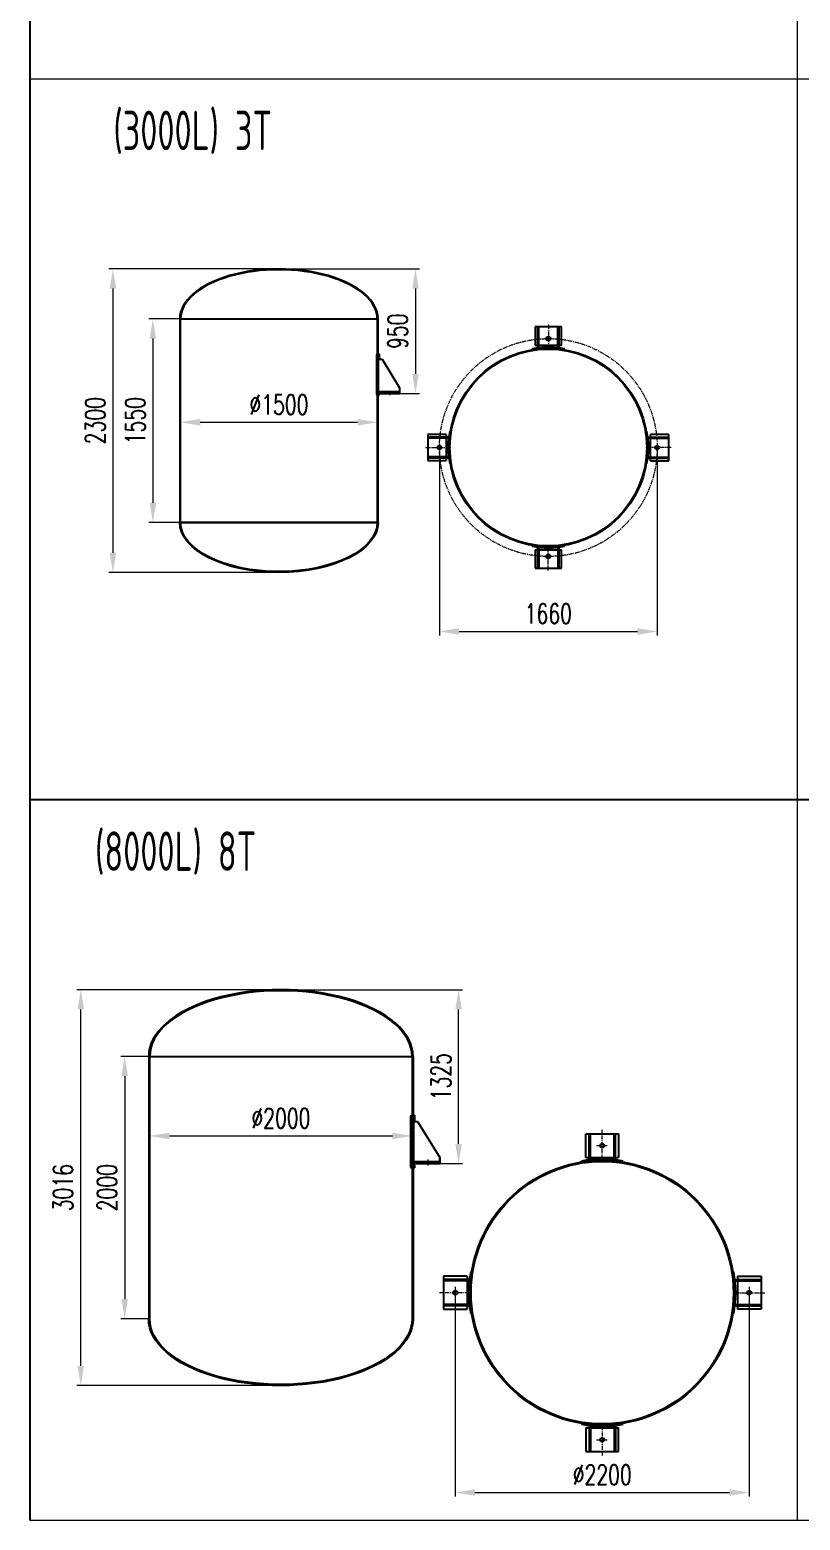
# Model space of a CAD drawing. Header units: inches. Extents: x -169 to 133840, y -13253 to 11464.
# Drawn here: x 49054 to 54929, y -13253 to -1897 of the extents above; entities that cross this region are included whole.
import ezdxf

# ---------------------------------------------------------------- set-up
doc = ezdxf.new("R2010")
doc.units = ezdxf.units.IN
doc.header["$MEASUREMENT"] = 0
doc.linetypes.add('CENTER', pattern=[50.8, 31.75, -6.35, 6.35, -6.35])
doc.linetypes.add('DASHED2', pattern=[9.525, 6.35, -3.175])
for name, color, linetype, lineweight in [('00', 93, 'Continuous', 25), ('1', 1, 'Continuous', 15), ('cc', 93, 'Continuous', 15), ('中心线', 1, 'CENTER', 18)]:
    doc.layers.add(name, color=color, linetype=linetype, lineweight=lineweight)
doc.styles.get("Standard").update_dxf_attribs({"font": 'isocp.shx', "width": 0.707, "bigfont": 'hztxt.shx'})
doc.styles.add('style1', font='txt.shx', dxfattribs={"width": 0.7})
doc.dimstyles.new('iso-025', dxfattribs={"dimscale": 60, "dimtxt": 2.5, "dimasz": 2.5, "dimexe": 0.5, "dimexo": 0, "dimgap": 1, "dimtad": 1, "dimdec": 0, "dimdsep": 46, "dimtxsty": 'style1', "dimcen": 3, "dimclrd": 256, "dimclre": 256, "dimclrt": 256, "dimadec": 0, "dimazin": 2, "dimtfac": 1, "dimtdec": 0, "dimtmove": 0, "dimatfit": 0, "dimfxl": 0, "dimtolj": 1, "dimtzin": 0, "dimlwd": -1, "dimlwe": -1, "dimarcsym": 0})

# ---------------------------------------------------------------- blocks, each defined once
blk = doc.blocks.new('*D9')
at = {"layer": 'cc'}
for p, q in [((50954, -3719), (52025, -3719)), ((51995, -3869), (51995, -4519)), ((51873, -4669), (52025, -4669))]:
    blk.add_line(p, q, dxfattribs=at)
for points in [[(51970, -3869), (52020, -3869), (51995, -3719)], [(51970, -4519), (52020, -4519), (51995, -4669)]]:
    blk.add_solid(points, dxfattribs=at)
at = {"layer": 'Defpoints', "color": 0}
for p in [(50954, -3719), (51873, -4669), (51995, -4669)]:
    blk.add_point(p, dxfattribs=at)
at = {"layer": 'cc', "insert": (51860, -4194), "char_height": 150, "attachment_point": 5, "rotation": 90, "style": 'style1'}
blk.add_mtext('\\A1;950', dxfattribs=at)
blk = doc.blocks.new('A1.5T3')
for p, q in [((5355, 15451), (5355, 15152)), ((5376, 15459), (5363, 15459)), ((5376, 15459), (5376, 15419)), ((5370, 15169), (5370, 15419)), ((5370, 15419), (5400, 15419)), ((5400, 15419), (5530, 15199)), ((5363, 15144), (5376, 15144)), ((5530, 15169), (5370, 15169)), ((5376, 15169), (5376, 15144)), ((5390, 15155), (5390, 15169)), ((5530, 15155), (5390, 15155)), ((5445, 15169), (5445, 15155)), ((5530, 15155), (5460, 15155)), ((5475, 15169), (5475, 15155)), ((5530, 15199), (5530, 15169)), ((5530, 15169), (5530, 15155))]:
    blk.add_line(p, q)
at = {"linetype": 'DASHED2'}
blk.add_line((5368, 15459), (5368, 15144), dxfattribs=at)
for centre, start, end in [((5363, 15451), 90, 180), ((5363, 15152), 180, 270)]:
    blk.add_arc(centre, 8, start, end)
at = {"layer": '中心线'}
blk.add_line((5460, 15144), (5460, 15182), dxfattribs=at)
blk = doc.blocks.new('*D10')
at = {"layer": 'cc'}
for p, q in [((50954, -3719), (49658, -3719)), ((49688, -3869), (49688, -5881)), ((50954, -6031), (49658, -6031))]:
    blk.add_line(p, q, dxfattribs=at)
for points in [[(49663, -3869), (49713, -3869), (49688, -3719)], [(49663, -5881), (49713, -5881), (49688, -6031)]]:
    blk.add_solid(points, dxfattribs=at)
at = {"layer": 'Defpoints', "color": 0}
for p in [(50954, -3719), (49688, -6031), (50954, -6031)]:
    blk.add_point(p, dxfattribs=at)
at = {"layer": 'cc', "insert": (49553, -4875), "char_height": 150, "attachment_point": 5, "rotation": 90, "style": 'style1'}
blk.add_mtext('\\A1;2300', dxfattribs=at)
blk = doc.blocks.new('*D11')
at = {"layer": 'cc'}
for p, q in [((50204, -4831), (50204, -4917)), ((51704, -4839), (51704, -4917)), ((50354, -4887), (51554, -4887))]:
    blk.add_line(p, q, dxfattribs=at)
for points in [[(50354, -4862), (50354, -4912), (50204, -4887)], [(51554, -4862), (51554, -4912), (51704, -4887)]]:
    blk.add_solid(points, dxfattribs=at)
at = {"layer": 'Defpoints', "color": 0}
for p in [(50204, -4831), (51704, -4839), (51704, -4887)]:
    blk.add_point(p, dxfattribs=at)
at = {"layer": 'cc', "insert": (50954, -4752), "char_height": 150, "attachment_point": 5, "style": 'style1'}
blk.add_mtext('\\A1;%%C1500', dxfattribs=at)
blk = doc.blocks.new('*D12')
at = {"layer": 'cc'}
for p, q in [((50198, -4100), (49963, -4100)), ((49993, -4250), (49993, -5500)), ((50198, -5650), (49963, -5650))]:
    blk.add_line(p, q, dxfattribs=at)
for points in [[(49968, -4250), (50018, -4250), (49993, -4100)], [(49968, -5500), (50018, -5500), (49993, -5650)]]:
    blk.add_solid(points, dxfattribs=at)
at = {"layer": 'Defpoints', "color": 0}
for p in [(50198, -4100), (49993, -5650), (50198, -5650)]:
    blk.add_point(p, dxfattribs=at)
at = {"layer": 'cc', "insert": (49858, -4875), "char_height": 150, "attachment_point": 5, "rotation": 90, "style": 'style1'}
blk.add_mtext('\\A1;1550', dxfattribs=at)
blk = doc.blocks.new('*D21')
at = {"layer": 'cc'}
for p, q in [((50969, -9211), (52354, -9211)), ((52324, -10386), (52324, -9361)), ((52179, -10536), (52354, -10536))]:
    blk.add_line(p, q, dxfattribs=at)
for points in [[(52299, -9361), (52349, -9361), (52324, -9211)], [(52299, -10386), (52349, -10386), (52324, -10536)]]:
    blk.add_solid(points, dxfattribs=at)
at = {"layer": 'Defpoints', "color": 0}
for p in [(50969, -9211), (52324, -9211), (52179, -10536)]:
    blk.add_point(p, dxfattribs=at)
at = {"layer": 'cc', "insert": (52189, -9873), "char_height": 150, "attachment_point": 5, "rotation": 90, "style": 'style1'}
blk.add_mtext('\\A1;1325', dxfattribs=at)
blk = doc.blocks.new('*D22')
at = {"layer": 'cc'}
for p, q in [((52299, -11519), (52299, -13072)), ((54540, -11519), (54540, -13072)), ((52449, -13042), (54390, -13042))]:
    blk.add_line(p, q, dxfattribs=at)
for points in [[(52449, -13017), (52449, -13067), (52299, -13042)], [(54390, -13017), (54390, -13067), (54540, -13042)]]:
    blk.add_solid(points, dxfattribs=at)
at = {"layer": 'Defpoints', "color": 0}
for p in [(52299, -11519), (54540, -11519), (54540, -13042)]:
    blk.add_point(p, dxfattribs=at)
at = {"layer": 'cc', "insert": (53419, -12907), "char_height": 150, "attachment_point": 5, "style": 'style1'}
blk.add_mtext('\\A1;%%c2200', dxfattribs=at)
blk = doc.blocks.new('*D23')
at = {"layer": 'cc'}
for p, q in [((49969, -10221), (49969, -10355)), ((50119, -10325), (51819, -10325)), ((51969, -10236), (51969, -10355))]:
    blk.add_line(p, q, dxfattribs=at)
for points in [[(50119, -10300), (50119, -10350), (49969, -10325)], [(51819, -10300), (51819, -10350), (51969, -10325)]]:
    blk.add_solid(points, dxfattribs=at)
at = {"layer": 'Defpoints', "color": 0}
for p in [(49969, -10221), (51969, -10236), (51969, -10325)]:
    blk.add_point(p, dxfattribs=at)
at = {"layer": 'cc', "insert": (50969, -10190), "char_height": 150, "attachment_point": 5, "style": 'style1'}
blk.add_mtext('\\A1;%%C2000', dxfattribs=at)
blk = doc.blocks.new('*D24')
at = {"layer": 'cc'}
for p, q in [((49961, -9719), (49748, -9719)), ((49778, -9869), (49778, -11569)), ((49961, -11719), (49748, -11719))]:
    blk.add_line(p, q, dxfattribs=at)
for points in [[(49753, -9869), (49803, -9869), (49778, -9719)], [(49753, -11569), (49803, -11569), (49778, -11719)]]:
    blk.add_solid(points, dxfattribs=at)
at = {"layer": 'Defpoints', "color": 0}
for p in [(49961, -9719), (49778, -11719), (49961, -11719)]:
    blk.add_point(p, dxfattribs=at)
at = {"layer": 'cc', "insert": (49643, -10719), "char_height": 150, "attachment_point": 5, "rotation": 90, "style": 'style1'}
blk.add_mtext('\\A1;2000', dxfattribs=at)
blk = doc.blocks.new('*D25')
at = {"layer": 'cc'}
for p, q in [((50969, -9211), (49413, -9211)), ((49443, -12077), (49443, -9361)), ((50969, -12227), (49413, -12227))]:
    blk.add_line(p, q, dxfattribs=at)
for points in [[(49418, -9361), (49468, -9361), (49443, -9211)], [(49418, -12077), (49468, -12077), (49443, -12227)]]:
    blk.add_solid(points, dxfattribs=at)
at = {"layer": 'Defpoints', "color": 0}
for p in [(49443, -9211), (50969, -9211), (50969, -12227)]:
    blk.add_point(p, dxfattribs=at)
at = {"layer": 'cc', "insert": (49308, -10719), "char_height": 150, "attachment_point": 5, "rotation": 90, "style": 'style1'}
blk.add_mtext('\\A1;3016', dxfattribs=at)
blk = doc.blocks.new('A2T3')
for p, q in [((5809, 9186), (5809, 8806)), ((5819, 9196), (5838, 9196)), ((5831, 9148), (5831, 8844)), ((5831, 9148), (5861, 9148)), ((5838, 9196), (5838, 9148)), ((5861, 9148), (6031, 8874)), ((6031, 8874), (6031, 8828)), ((6031, 8844), (6031, 8874)), ((5819, 8796), (5838, 8796)), ((5831, 8844), (6031, 8844)), ((5838, 8844), (5838, 8796)), ((5851, 8844), (5851, 8828)), ((5851, 8828), (6031, 8828)), ((5851, 8828), (6031, 8828)), ((5926, 8844), (5926, 8828)), ((5956, 8844), (5956, 8828))]:
    blk.add_line(p, q)
at = {"linetype": 'DASHED2'}
blk.add_line((5828, 9196), (5828, 8796), dxfattribs=at)
for centre, start, end in [((5819, 9186), 90, 180), ((5819, 8806), 180, 270)]:
    blk.add_arc(centre, 10, start, end)
at = {"layer": '中心线'}
blk.add_line((5941, 8858), (5941, 8808), dxfattribs=at)
blk = doc.blocks.new('*D125')
at = {"layer": 'cc'}
for p, q in [((52178, -5105), (52178, -6511)), ((53838, -5105), (53838, -6511)), ((52328, -6481), (53688, -6481))]:
    blk.add_line(p, q, dxfattribs=at)
for points in [[(52328, -6456), (52328, -6506), (52178, -6481)], [(53688, -6456), (53688, -6506), (53838, -6481)]]:
    blk.add_solid(points, dxfattribs=at)
at = {"layer": 'Defpoints', "color": 0}
for p in [(52178, -5105), (53838, -5105), (53838, -6481)]:
    blk.add_point(p, dxfattribs=at)
at = {"layer": 'cc', "insert": (53008, -6346), "char_height": 150, "attachment_point": 5, "style": 'style1'}
blk.add_mtext('\\A1;1660', dxfattribs=at)

msp = doc.modelspace()

# ---------------------------------------------------------------- linework, layer by layer
for p, q in [((50197.9, -4099.9), (50197.9, -5649.9)), ((50197.9, -4099.9), (51709.9, -4099.9)), ((50203.9, -5649.9), (50203.9, -4099.9)), ((51703.9, -4099.9), (51703.9, -5649.9)), ((51709.9, -5649.9), (51709.9, -4099.9)), ((53108.4, -4161), (52908.4, -4161)), ((52908.4, -4161), (52908.4, -4301)), ((52928.4, -4321), (52928.4, -4161)), ((52936.4, -4319.8), (52936.4, -4161)), ((53080.4, -4319.8), (53080.4, -4161)), ((53088.4, -4161), (53088.4, -4321)), ((53088.4, -4301), (53088.4, -4161)), ((53108.4, -4301), (53108.4, -4161)), ((52928.4, -4301), (52908.4, -4301)), ((52928.4, -4291), (52936.4, -4291)), ((53080.4, -4301), (52936.4, -4301)), ((53088.4, -4291), (53080.4, -4291)), ((53088.4, -4321), (53088.4, -4291)), ((53108.4, -4301), (53088.4, -4301)), ((52885.7, -4336.3), (52884, -4328.5)), ((53131.1, -4336.3), (53132.7, -4328.5)), ((52089.4, -4979.5), (52089.4, -5179.5)), ((52229.4, -4979.5), (52089.4, -4979.5)), ((52229.4, -4979.5), (52229.4, -4999.5)), ((52264.7, -4956.8), (52256.9, -4955.2)), ((53751.6, -4957.2), (53759.4, -4955.6)), ((53786.9, -5000), (53786.9, -4980)), ((53926.9, -4980), (53786.9, -4980)), ((53926.9, -5180), (53926.9, -4980)), ((52229.4, -4999.5), (52089.4, -4999.5)), ((52089.4, -4999.5), (52249.4, -4999.5)), ((52248.2, -5007.5), (52089.4, -5007.5)), ((52249.4, -4999.5), (52219.4, -4999.5)), ((52219.4, -4999.5), (52219.4, -5007.5)), ((52229.4, -5007.5), (52229.4, -5151.5)), ((53766.9, -5000), (53926.9, -5000)), ((53768.1, -5008), (53926.9, -5008)), ((53786.9, -5152), (53786.9, -5008)), ((53796.9, -5000), (53796.9, -5008)), ((52248.2, -5151.5), (52089.4, -5151.5)), ((52249.4, -5159.5), (52089.4, -5159.5)), ((52089.4, -5179.5), (52229.4, -5179.5)), ((52219.4, -5159.5), (52219.4, -5151.5)), ((52229.4, -5159.5), (52229.4, -5179.5)), ((52264.7, -5202.3), (52256.9, -5203.9)), ((53751.6, -5202.7), (53759.4, -5204.3)), ((53766.9, -5160), (53796.9, -5160)), ((53926.9, -5160), (53766.9, -5160)), ((53768.1, -5152), (53926.9, -5152)), ((53786.9, -5180), (53786.9, -5160)), ((53786.9, -5160), (53926.9, -5160)), ((53786.9, -5180), (53926.9, -5180)), ((53796.9, -5160), (53796.9, -5152)), ((50197.9, -5649.9), (51709.9, -5649.9)), ((51703.9, -5649.9), (50203.9, -5649.9)), ((52885.2, -5823.2), (52883.6, -5831)), ((52907.9, -5858.5), (52927.9, -5858.5)), ((52907.9, -5858.5), (52907.9, -5998.5)), ((52927.9, -5838.5), (52927.9, -5868.5)), ((52927.9, -5998.5), (52927.9, -5838.5)), ((52927.9, -5858.5), (52927.9, -5998.5)), ((52927.9, -5868.5), (52935.9, -5868.5)), ((52935.9, -5839.7), (52935.9, -5998.5)), ((52935.9, -5858.5), (53079.9, -5858.5)), ((53079.9, -5839.7), (53079.9, -5998.5)), ((53087.9, -5868.5), (53079.9, -5868.5)), ((53087.9, -5838.5), (53087.9, -5998.5)), ((53087.9, -5858.5), (53107.9, -5858.5)), ((53107.9, -5998.5), (53107.9, -5858.5)), ((53130.7, -5823.2), (53132.3, -5831)), ((52907.9, -5998.5), (53107.9, -5998.5)), ((49960.9, -9718.7), (51976.9, -9718.7)), ((49960.9, -9718.7), (49960.9, -11718.7)), ((49968.9, -11718.7), (49968.9, -9718.7)), ((51968.9, -9718.7), (51968.9, -11718.7)), ((51976.9, -9718.7), (51976.9, -11718.7)), ((53294.4, -10308.9), (53544.4, -10308.9)), ((53294.4, -10488.9), (53294.4, -10308.9)), ((53319.4, -10507.5), (53319.4, -10308.9)), ((53329.4, -10506.3), (53329.4, -10308.9)), ((53509.4, -10506.4), (53509.4, -10308.9)), ((53519.4, -10507.5), (53519.4, -10308.9)), ((53544.4, -10308.9), (53544.4, -10488.9)), ((53261.3, -10523.8), (53260.5, -10516.9)), ((53294.4, -10488.9), (53319.4, -10488.9)), ((53319.4, -10478.9), (53329.4, -10478.9)), ((53319.4, -10507.5), (53319.4, -10478.9)), ((53329.4, -10488.9), (53509.4, -10488.9)), ((53519.4, -10478.9), (53509.4, -10478.9)), ((53519.4, -10488.9), (53544.4, -10488.9)), ((53576.6, -10523.6), (53578.2, -10517.1)), ((52388.9, -11394.3), (52208.9, -11394.3)), ((52208.9, -11394.3), (52208.9, -11644.3)), ((52407.5, -11419.3), (52208.9, -11419.3)), ((52406.4, -11429.3), (52208.9, -11429.3)), ((52407.5, -11419.3), (52378.9, -11419.3)), ((52378.9, -11419.3), (52378.9, -11429.3)), ((52388.9, -11394.3), (52388.9, -11419.3)), ((52388.9, -11429.3), (52388.9, -11609.3)), ((52423.9, -11361.3), (52417, -11360.5)), ((54414.9, -11361.3), (54421.8, -11360.5)), ((54431.2, -11419.3), (54459.8, -11419.3)), ((54431.2, -11419.3), (54629.8, -11419.3)), ((54432.4, -11429.3), (54629.8, -11429.3)), ((54449.8, -11394.3), (54629.8, -11394.3)), ((54449.8, -11394.3), (54449.8, -11419.3)), ((54449.8, -11429.3), (54449.8, -11609.3)), ((54459.8, -11419.3), (54459.8, -11429.3)), ((54629.8, -11394.3), (54629.8, -11644.3)), ((52406.4, -11609.3), (52208.9, -11609.3)), ((52407.6, -11619.3), (52208.9, -11619.3)), ((52208.9, -11644.3), (52388.9, -11644.3)), ((52378.9, -11619.3), (52378.9, -11609.3)), ((52388.9, -11619.3), (52388.9, -11644.3)), ((52423.7, -11676.5), (52417.2, -11678.1)), ((54415, -11676.5), (54421.6, -11678.1)), ((54431.1, -11619.3), (54629.8, -11619.3)), ((54432.3, -11609.3), (54629.8, -11609.3)), ((54449.8, -11619.3), (54449.8, -11644.3)), ((54629.8, -11644.3), (54449.8, -11644.3)), ((54459.8, -11619.3), (54459.8, -11609.3)), ((53261.3, -12514.8), (53260.5, -12521.7)), ((53294.4, -12549.8), (53319.4, -12549.8)), ((53294.4, -12549.8), (53294.4, -12729.8)), ((53319.4, -12531.2), (53319.4, -12729.8)), ((53319.4, -12531.2), (53319.4, -12559.8)), ((53319.4, -12559.8), (53329.4, -12559.8)), ((53329.4, -12532.3), (53329.4, -12729.8)), ((53329.4, -12549.8), (53509.4, -12549.8)), ((53509.4, -12532.3), (53509.4, -12729.8)), ((53519.4, -12559.8), (53509.4, -12559.8)), ((53519.4, -12531.1), (53519.4, -12729.8)), ((53519.4, -12549.8), (53544.4, -12549.8)), ((53544.4, -12729.8), (53544.4, -12549.8)), ((53576.6, -12515), (53578.2, -12521.5)), ((53294.4, -12729.8), (53544.4, -12729.8))]:
    msp.add_line(p, q)
for centre, radius in [((53008.4, -4249.7), 15), ((53008.2, -5079.7), 756), ((53008.2, -5079.7), 750), ((52178.2, -5079.5), 15), ((53838.2, -5080), 15), ((53008, -5909.7), 15), ((53419.4, -10398.9), 15), ((53419.4, -11519.3), 1008), ((53419.4, -11519.3), 1000), ((52298.9, -11519.3), 15), ((54539.8, -11519.3), 15), ((53419.4, -12639.8), 15)]:
    msp.add_circle(centre, radius)
for centre, radius, start, end in [((53008.4, -4928.7), 613, 78.29618, 101.70382), ((53008.4, -4928.7), 613, 90, 101.70382), ((53008.4, -4928.7), 605, 78.29618, 101.70382), ((53008.4, -4928.7), 613, 78.29618, 90), ((52857.2, -5079.5), 613, 168.29618, 180), ((52857.2, -5079.5), 613, 168.29618, 191.70382), ((52857.2, -5079.5), 605, 168.29618, 191.70382), ((53159.2, -5080), 605, 348.29618, 11.70382), ((53159.2, -5080), 613, 348.29618, 11.70382), ((53159.2, -5080), 613, 0, 11.70382), ((52857.2, -5079.5), 613, 180, 191.70382), ((53159.2, -5080), 613, 348.29618, 0), ((53007.9, -5230.7), 613, 258.29618, 281.70382), ((53007.9, -5230.7), 613, 258.29618, 270), ((53007.9, -5230.7), 605, 258.29618, 281.70382), ((53007.9, -5230.7), 613, 270, 281.70382), ((53419, -11312.2), 810.9, 78.67597, 101.26818), ((53419.4, -11518.5), 1007.2, 80.97225, 99.02775), ((53212.3, -11518.9), 810.9, 168.73182, 191.32403), ((53418.6, -11519.3), 1007.2, 170.97225, 189.02775), ((53420.2, -11519.3), 1007.2, 350.97225, 9.02775), ((53626.5, -11518.9), 810.9, 348.67597, 11.26818), ((53419, -11726.4), 810.9, 258.73182, 281.32403), ((53419.4, -11520.1), 1007.2, 260.97225, 279.02775)]:
    msp.add_arc(centre, radius, start, end)
for centre, major_axis, ratio in [((50953.9, -4099.9), (756, 0), 0.5039683), ((50953.9, -4099.9), (750, 0), 0.5), ((50968.9, -9718.7), (1008, 0), 0.5039683), ((50968.9, -9718.7), (1000, 0), 0.5)]:
    msp.add_ellipse(centre, major_axis=major_axis, ratio=ratio, start_param=0, end_param=3.1415927)
at = {"extrusion": (0, 0, -1)}
for centre, major_axis, ratio, start_param, end_param in [((50953.9, -5649.9), (-756, 0), 0.5039683, 3.1415927, 6.2831853), ((50953.9, -5649.9), (-750, 0), 0.5, 3.1415927, 6.2831853), ((50968.9, -11718.7), (1008, 0), 0.5039683, 0, 3.1415927), ((50968.9, -11718.7), (1000, 0), 0.5, 0, 3.1415927)]:
    msp.add_ellipse(centre, major_axis=major_axis, ratio=ratio, start_param=start_param, end_param=end_param, dxfattribs=at)
at = {"layer": '00', "color": 7}
for p, q in [((49054.3, 9459.1), (49054.3, -13252.7)), ((49054.3, -7760.9), (72454.3, -7760.9))]:
    msp.add_line(p, q, dxfattribs=at)
at = {"layer": '1', "ltscale": 2.5}
for p, q in [((54904.3, 9459.1), (54904.3, -13252.7)), ((49054.3, -2269.1), (72454.3, -2269.1)), ((49054.3, -13252.7), (72454.3, -13252.7))]:
    msp.add_line(p, q, dxfattribs=at)
at = {"layer": '中心线'}
for p, q in [((53008.4, -4144.1), (53008.4, -4336)), ((53033.9, -4249.7), (52982.8, -4249.7)), ((52072.5, -5079.5), (52264.4, -5079.5)), ((52178.2, -5054), (52178.2, -5105.1)), ((53943.8, -5080), (53751.9, -5080)), ((53838.2, -5105.5), (53838.2, -5054.4)), ((53007.9, -6015.4), (53007.9, -5823.5)), ((52982.4, -5909.7), (53033.5, -5909.7)), ((53419.4, -10505.4), (53419.4, -10279.3)), ((53374.4, -10398.9), (53464.4, -10398.9)), ((52405.5, -11519.3), (52179.4, -11519.3)), ((52298.9, -11474.3), (52298.9, -11564.3)), ((54433.3, -11519.3), (54659.4, -11519.3)), ((54539.8, -11474.3), (54539.8, -11564.3)), ((53419.4, -12533.2), (53419.4, -12759.3)), ((53374.4, -12639.8), (53464.4, -12639.8))]:
    msp.add_line(p, q, dxfattribs=at)
msp.add_circle((53008.2, -5079.7), 830, dxfattribs=at)

# ---------------------------------------------------------------- block references
for name, p in [('A1.5T3', (46342.2, -19824.3)), ('A2T3', (46148.7, -19363.7))]:
    msp.add_blockref(name, p)

# ---------------------------------------------------------------- texts
at = {"layer": 'cc', "char_height": 300, "attachment_point": 3}
for s, insert in [('(3000L) 3T', (50902.1, -2513.2)), ('(8000L) 8T', (50781.8, -8005.1))]:
    msp.add_mtext(s, dxfattribs=dict(at, insert=insert))

# ---------------------------------------------------------------- dimensions: what is measured, and where the dimension line sits
at = {"layer": 'cc'}
dim = msp.add_linear_dim(base=(49687.6, -6030.9), p1=(50953.9, -3718.9), p2=(50953.9, -6030.9), angle=90, text='2300', dimstyle='iso-025', dxfattribs=at)
dim.commit()
dim.dimension.update_dxf_attribs({"geometry": '*D10', "text_midpoint": (49552.6, -4874.9)})
for base, p1, p2, picture, middle in [((51995, -4668.9), (50953.9, -3718.9), (51872.6, -4668.9), '*D9', (51860, -4193.9)), ((49992.9, -5649.9), (50197.9, -4099.9), (50197.9, -5649.9), '*D12', (49857.9, -4874.9)), ((49443.3, -9210.7), (50968.9, -12226.7), (50968.9, -9210.7), '*D25', (49308.3, -10718.7)), ((52323.7, -9210.7), (52179.3, -10535.7), (50968.9, -9210.7), '*D21', (52188.7, -9873.2)), ((49778, -11718.7), (49960.9, -9718.7), (49960.9, -11718.7), '*D24', (49643, -10718.7))]:
    dim = msp.add_linear_dim(base=base, p1=p1, p2=p2, angle=90, dimstyle='iso-025', dxfattribs=at)
    dim.commit()
    dim.dimension.update_dxf_attribs({"geometry": picture, "text_midpoint": middle})
for base, p1, p2, text, picture, middle in [((51703.9, -4886.6), (50203.9, -4830.9), (51703.9, -4839.1), '%%C<>', '*D11', (50953.9, -4751.6)), ((51968.9, -10325.2), (49968.9, -10221.5), (51968.9, -10236.4), '%%C<>', '*D23', (50968.9, -10190.2)), ((54539.8, -13041.7), (52298.9, -11519.3), (54539.8, -11519.3), '%%c2200', '*D22', (53419.4, -12906.7))]:
    dim = msp.add_linear_dim(base=base, p1=p1, p2=p2, text=text, dimstyle='iso-025', dxfattribs=at)
    dim.commit()
    dim.dimension.update_dxf_attribs({"geometry": picture, "text_midpoint": middle})
dim = msp.add_linear_dim(base=(53838.2, -6481.1), p1=(52178.2, -5105.1), p2=(53838.2, -5105.5), dimstyle='iso-025', dxfattribs=at)
dim.commit()
dim.dimension.update_dxf_attribs({"geometry": '*D125', "text_midpoint": (53008.2, -6346.1)})

doc.saveas('drawing.dxf')
